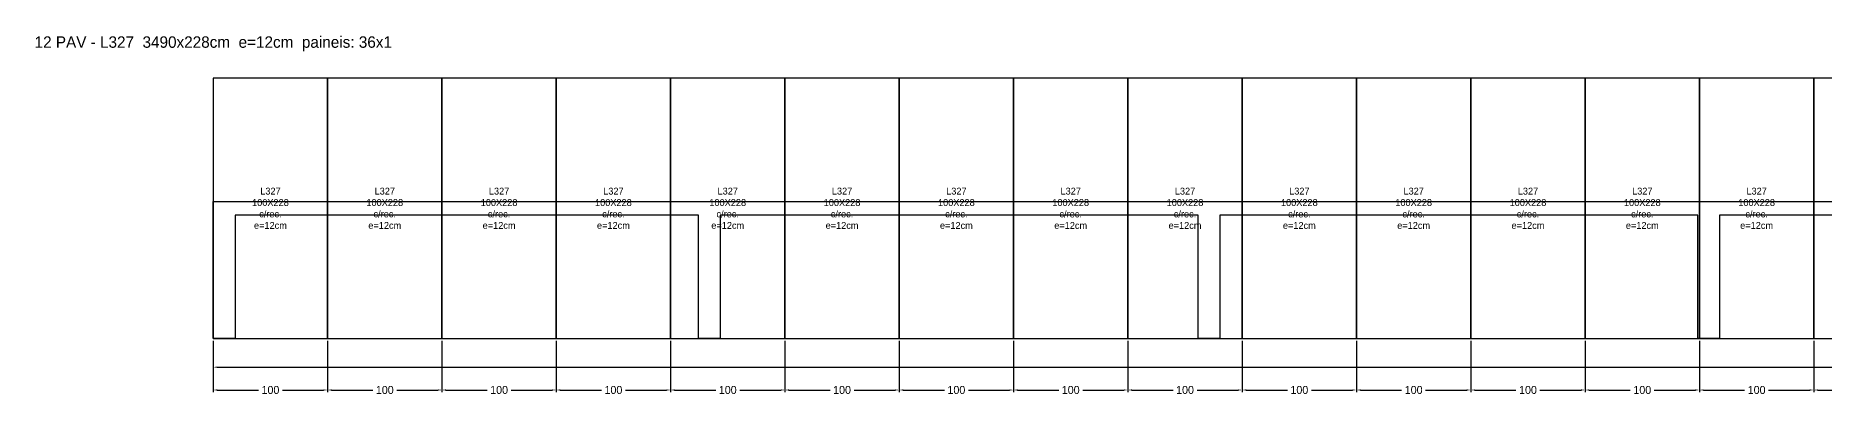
# Model space of a CAD drawing. Header units: metres. Extents: x -155 to 3515, y -73 to 303.
# Drawn here: x -155 to 1409, y -50 to 265 of the extents above; entities that cross this region are included whole.
import ezdxf

# ---------------------------------------------------------------- set-up
doc = ezdxf.new("R2010")
doc.units = ezdxf.units.M
for name, color, linetype in [('AUX00', 2, 'Continuous'), ('Contorno', 7, 'Continuous'), ('COTA', 3, 'Continuous'), ('NOMENCLATURA', 2, 'Continuous'), ('Paineis', 3, 'Continuous')]:
    doc.layers.add(name, color=color, linetype=linetype)
doc.dimstyles.new('COTA_LJ', dxfattribs={"dimtxt": 7, "dimasz": 3.5, "dimexe": 2, "dimexo": 2, "dimgap": 1.5, "dimtad": 1, "dimdec": 1, "dimcen": 2.5, "dimclrd": 3, "dimclre": 3, "dimclrt": 3, "dimazin": 3, "dimtfac": 1, "dimtmove": 0, "dimatfit": 3})

# ---------------------------------------------------------------- blocks, each defined once
blk = doc.blocks.new('_CLOSEDFILLED')
at = {"color": 0, "linetype": 'BYBLOCK'}
blk.add_solid([(-1, 0.16), (0, 0), (-1, -0.16)], dxfattribs=at)
blk = doc.blocks.new('*D1')
at = {"color": 3}
for p, q in [((0, -2), (0, -27)), ((3490, -2), (3490, -27)), ((3.5, -25), (1731, -25)), ((1759, -25), (3486.5, -25))]:
    blk.add_line(p, q, dxfattribs=at)
at = {"layer": 'Defpoints'}
for p in [(0, 0), (3490, 0), (0, -25)]:
    blk.add_point(p, dxfattribs=at)
at = {"layer": 'COTA', "color": 3, "xscale": 3.5, "yscale": 3.5, "rotation": 180}
blk.add_blockref('_CLOSEDFILLED', (0, -25), dxfattribs=at)
at = {"layer": 'COTA', "color": 3, "xscale": 3.5, "yscale": 3.5}
blk.add_blockref('_CLOSEDFILLED', (3490, -25), dxfattribs=at)
at = {"layer": 'COTA', "color": 3, "insert": (1745, -25), "char_height": 7, "attachment_point": 5}
blk.add_mtext('3490', dxfattribs=at)
blk = doc.blocks.new('*D3')
at = {"color": 3}
for p, q in [((0, -2), (0, -47)), ((100, -2), (100, -47)), ((3.5, -45), (39.5, -45)), ((60.5, -45), (96.5, -45))]:
    blk.add_line(p, q, dxfattribs=at)
at = {"layer": 'Defpoints'}
for p in [(0, 0), (100, 0), (0, -45)]:
    blk.add_point(p, dxfattribs=at)
at = {"layer": 'COTA', "color": 3, "xscale": 3.5, "yscale": 3.5, "rotation": 180}
blk.add_blockref('_CLOSEDFILLED', (0, -45), dxfattribs=at)
at = {"layer": 'COTA', "color": 3, "xscale": 3.5, "yscale": 3.5}
blk.add_blockref('_CLOSEDFILLED', (100, -45), dxfattribs=at)
at = {"layer": 'COTA', "color": 3, "insert": (50, -45), "char_height": 7, "attachment_point": 5}
blk.add_mtext('100', dxfattribs=at)
blk = doc.blocks.new('*D4')
at = {"color": 3}
for p, q in [((100, -2), (100, -47)), ((200, -2), (200, -47)), ((103.5, -45), (139.5, -45)), ((160.5, -45), (196.5, -45))]:
    blk.add_line(p, q, dxfattribs=at)
at = {"layer": 'Defpoints'}
for p in [(100, 0), (200, 0), (100, -45)]:
    blk.add_point(p, dxfattribs=at)
at = {"layer": 'COTA', "color": 3, "xscale": 3.5, "yscale": 3.5, "rotation": 180}
blk.add_blockref('_CLOSEDFILLED', (100, -45), dxfattribs=at)
at = {"layer": 'COTA', "color": 3, "xscale": 3.5, "yscale": 3.5}
blk.add_blockref('_CLOSEDFILLED', (200, -45), dxfattribs=at)
at = {"layer": 'COTA', "color": 3, "insert": (150, -45), "char_height": 7, "attachment_point": 5}
blk.add_mtext('100', dxfattribs=at)
blk = doc.blocks.new('*D5')
at = {"color": 3}
for p, q in [((200, -2), (200, -47)), ((300, -2), (300, -47)), ((203.5, -45), (239.5, -45)), ((260.5, -45), (296.5, -45))]:
    blk.add_line(p, q, dxfattribs=at)
at = {"layer": 'Defpoints'}
for p in [(200, 0), (300, 0), (200, -45)]:
    blk.add_point(p, dxfattribs=at)
at = {"layer": 'COTA', "color": 3, "xscale": 3.5, "yscale": 3.5, "rotation": 180}
blk.add_blockref('_CLOSEDFILLED', (200, -45), dxfattribs=at)
at = {"layer": 'COTA', "color": 3, "xscale": 3.5, "yscale": 3.5}
blk.add_blockref('_CLOSEDFILLED', (300, -45), dxfattribs=at)
at = {"layer": 'COTA', "color": 3, "insert": (250, -45), "char_height": 7, "attachment_point": 5}
blk.add_mtext('100', dxfattribs=at)
blk = doc.blocks.new('*D6')
at = {"color": 3}
for p, q in [((300, -2), (300, -47)), ((400, -2), (400, -47)), ((303.5, -45), (339.5, -45)), ((360.5, -45), (396.5, -45))]:
    blk.add_line(p, q, dxfattribs=at)
at = {"layer": 'Defpoints'}
for p in [(300, 0), (400, 0), (300, -45)]:
    blk.add_point(p, dxfattribs=at)
at = {"layer": 'COTA', "color": 3, "xscale": 3.5, "yscale": 3.5, "rotation": 180}
blk.add_blockref('_CLOSEDFILLED', (300, -45), dxfattribs=at)
at = {"layer": 'COTA', "color": 3, "xscale": 3.5, "yscale": 3.5}
blk.add_blockref('_CLOSEDFILLED', (400, -45), dxfattribs=at)
at = {"layer": 'COTA', "color": 3, "insert": (350, -45), "char_height": 7, "attachment_point": 5}
blk.add_mtext('100', dxfattribs=at)
blk = doc.blocks.new('*D7')
at = {"color": 3}
for p, q in [((400, -2), (400, -47)), ((500, -2), (500, -47)), ((403.5, -45), (439.5, -45)), ((460.5, -45), (496.5, -45))]:
    blk.add_line(p, q, dxfattribs=at)
at = {"layer": 'Defpoints'}
for p in [(400, 0), (500, 0), (400, -45)]:
    blk.add_point(p, dxfattribs=at)
at = {"layer": 'COTA', "color": 3, "xscale": 3.5, "yscale": 3.5, "rotation": 180}
blk.add_blockref('_CLOSEDFILLED', (400, -45), dxfattribs=at)
at = {"layer": 'COTA', "color": 3, "xscale": 3.5, "yscale": 3.5}
blk.add_blockref('_CLOSEDFILLED', (500, -45), dxfattribs=at)
at = {"layer": 'COTA', "color": 3, "insert": (450, -45), "char_height": 7, "attachment_point": 5}
blk.add_mtext('100', dxfattribs=at)
blk = doc.blocks.new('*D8')
at = {"color": 3}
for p, q in [((500, -2), (500, -47)), ((600, -2), (600, -47)), ((503.5, -45), (539.5, -45)), ((560.5, -45), (596.5, -45))]:
    blk.add_line(p, q, dxfattribs=at)
at = {"layer": 'Defpoints'}
for p in [(500, 0), (600, 0), (500, -45)]:
    blk.add_point(p, dxfattribs=at)
at = {"layer": 'COTA', "color": 3, "xscale": 3.5, "yscale": 3.5, "rotation": 180}
blk.add_blockref('_CLOSEDFILLED', (500, -45), dxfattribs=at)
at = {"layer": 'COTA', "color": 3, "xscale": 3.5, "yscale": 3.5}
blk.add_blockref('_CLOSEDFILLED', (600, -45), dxfattribs=at)
at = {"layer": 'COTA', "color": 3, "insert": (550, -45), "char_height": 7, "attachment_point": 5}
blk.add_mtext('100', dxfattribs=at)
blk = doc.blocks.new('*D9')
at = {"color": 3}
for p, q in [((600, -2), (600, -47)), ((700, -2), (700, -47)), ((603.5, -45), (639.5, -45)), ((660.5, -45), (696.5, -45))]:
    blk.add_line(p, q, dxfattribs=at)
at = {"layer": 'Defpoints'}
for p in [(600, 0), (700, 0), (600, -45)]:
    blk.add_point(p, dxfattribs=at)
at = {"layer": 'COTA', "color": 3, "xscale": 3.5, "yscale": 3.5, "rotation": 180}
blk.add_blockref('_CLOSEDFILLED', (600, -45), dxfattribs=at)
at = {"layer": 'COTA', "color": 3, "xscale": 3.5, "yscale": 3.5}
blk.add_blockref('_CLOSEDFILLED', (700, -45), dxfattribs=at)
at = {"layer": 'COTA', "color": 3, "insert": (650, -45), "char_height": 7, "attachment_point": 5}
blk.add_mtext('100', dxfattribs=at)
blk = doc.blocks.new('*D10')
at = {"color": 3}
for p, q in [((700, -2), (700, -47)), ((800, -2), (800, -47)), ((703.5, -45), (739.5, -45)), ((760.5, -45), (796.5, -45))]:
    blk.add_line(p, q, dxfattribs=at)
at = {"layer": 'Defpoints'}
for p in [(700, 0), (800, 0), (700, -45)]:
    blk.add_point(p, dxfattribs=at)
at = {"layer": 'COTA', "color": 3, "xscale": 3.5, "yscale": 3.5, "rotation": 180}
blk.add_blockref('_CLOSEDFILLED', (700, -45), dxfattribs=at)
at = {"layer": 'COTA', "color": 3, "xscale": 3.5, "yscale": 3.5}
blk.add_blockref('_CLOSEDFILLED', (800, -45), dxfattribs=at)
at = {"layer": 'COTA', "color": 3, "insert": (750, -45), "char_height": 7, "attachment_point": 5}
blk.add_mtext('100', dxfattribs=at)
blk = doc.blocks.new('*D11')
at = {"color": 3}
for p, q in [((800, -2), (800, -47)), ((900, -2), (900, -47)), ((803.5, -45), (839.5, -45)), ((860.5, -45), (896.5, -45))]:
    blk.add_line(p, q, dxfattribs=at)
at = {"layer": 'Defpoints'}
for p in [(800, 0), (900, 0), (800, -45)]:
    blk.add_point(p, dxfattribs=at)
at = {"layer": 'COTA', "color": 3, "xscale": 3.5, "yscale": 3.5, "rotation": 180}
blk.add_blockref('_CLOSEDFILLED', (800, -45), dxfattribs=at)
at = {"layer": 'COTA', "color": 3, "xscale": 3.5, "yscale": 3.5}
blk.add_blockref('_CLOSEDFILLED', (900, -45), dxfattribs=at)
at = {"layer": 'COTA', "color": 3, "insert": (850, -45), "char_height": 7, "attachment_point": 5}
blk.add_mtext('100', dxfattribs=at)
blk = doc.blocks.new('*D12')
at = {"color": 3}
for p, q in [((900, -2), (900, -47)), ((1000, -2), (1000, -47)), ((903.5, -45), (939.5, -45)), ((960.5, -45), (996.5, -45))]:
    blk.add_line(p, q, dxfattribs=at)
at = {"layer": 'Defpoints'}
for p in [(900, 0), (1000, 0), (900, -45)]:
    blk.add_point(p, dxfattribs=at)
at = {"layer": 'COTA', "color": 3, "xscale": 3.5, "yscale": 3.5, "rotation": 180}
blk.add_blockref('_CLOSEDFILLED', (900, -45), dxfattribs=at)
at = {"layer": 'COTA', "color": 3, "xscale": 3.5, "yscale": 3.5}
blk.add_blockref('_CLOSEDFILLED', (1000, -45), dxfattribs=at)
at = {"layer": 'COTA', "color": 3, "insert": (950, -45), "char_height": 7, "attachment_point": 5}
blk.add_mtext('100', dxfattribs=at)
blk = doc.blocks.new('*D13')
at = {"color": 3}
for p, q in [((1000, -2), (1000, -47)), ((1100, -2), (1100, -47)), ((1003.5, -45), (1039.5, -45)), ((1060.5, -45), (1096.5, -45))]:
    blk.add_line(p, q, dxfattribs=at)
at = {"layer": 'Defpoints'}
for p in [(1000, 0), (1100, 0), (1000, -45)]:
    blk.add_point(p, dxfattribs=at)
at = {"layer": 'COTA', "color": 3, "xscale": 3.5, "yscale": 3.5, "rotation": 180}
blk.add_blockref('_CLOSEDFILLED', (1000, -45), dxfattribs=at)
at = {"layer": 'COTA', "color": 3, "xscale": 3.5, "yscale": 3.5}
blk.add_blockref('_CLOSEDFILLED', (1100, -45), dxfattribs=at)
at = {"layer": 'COTA', "color": 3, "insert": (1050, -45), "char_height": 7, "attachment_point": 5}
blk.add_mtext('100', dxfattribs=at)
blk = doc.blocks.new('*D14')
at = {"color": 3}
for p, q in [((1100, -2), (1100, -47)), ((1200, -2), (1200, -47)), ((1103.5, -45), (1139.5, -45)), ((1160.5, -45), (1196.5, -45))]:
    blk.add_line(p, q, dxfattribs=at)
at = {"layer": 'Defpoints'}
for p in [(1100, 0), (1200, 0), (1100, -45)]:
    blk.add_point(p, dxfattribs=at)
at = {"layer": 'COTA', "color": 3, "xscale": 3.5, "yscale": 3.5, "rotation": 180}
blk.add_blockref('_CLOSEDFILLED', (1100, -45), dxfattribs=at)
at = {"layer": 'COTA', "color": 3, "xscale": 3.5, "yscale": 3.5}
blk.add_blockref('_CLOSEDFILLED', (1200, -45), dxfattribs=at)
at = {"layer": 'COTA', "color": 3, "insert": (1150, -45), "char_height": 7, "attachment_point": 5}
blk.add_mtext('100', dxfattribs=at)
blk = doc.blocks.new('*D15')
at = {"color": 3}
for p, q in [((1200, -2), (1200, -47)), ((1300, -2), (1300, -47)), ((1203.5, -45), (1239.5, -45)), ((1260.5, -45), (1296.5, -45))]:
    blk.add_line(p, q, dxfattribs=at)
at = {"layer": 'Defpoints'}
for p in [(1200, 0), (1300, 0), (1200, -45)]:
    blk.add_point(p, dxfattribs=at)
at = {"layer": 'COTA', "color": 3, "xscale": 3.5, "yscale": 3.5, "rotation": 180}
blk.add_blockref('_CLOSEDFILLED', (1200, -45), dxfattribs=at)
at = {"layer": 'COTA', "color": 3, "xscale": 3.5, "yscale": 3.5}
blk.add_blockref('_CLOSEDFILLED', (1300, -45), dxfattribs=at)
at = {"layer": 'COTA', "color": 3, "insert": (1250, -45), "char_height": 7, "attachment_point": 5}
blk.add_mtext('100', dxfattribs=at)
blk = doc.blocks.new('*D16')
at = {"color": 3}
for p, q in [((1300, -2), (1300, -47)), ((1400, -2), (1400, -47)), ((1303.5, -45), (1339.5, -45)), ((1360.5, -45), (1396.5, -45))]:
    blk.add_line(p, q, dxfattribs=at)
at = {"layer": 'Defpoints'}
for p in [(1300, 0), (1400, 0), (1300, -45)]:
    blk.add_point(p, dxfattribs=at)
at = {"layer": 'COTA', "color": 3, "xscale": 3.5, "yscale": 3.5, "rotation": 180}
blk.add_blockref('_CLOSEDFILLED', (1300, -45), dxfattribs=at)
at = {"layer": 'COTA', "color": 3, "xscale": 3.5, "yscale": 3.5}
blk.add_blockref('_CLOSEDFILLED', (1400, -45), dxfattribs=at)
at = {"layer": 'COTA', "color": 3, "insert": (1350, -45), "char_height": 7, "attachment_point": 5}
blk.add_mtext('100', dxfattribs=at)
blk = doc.blocks.new('*D17')
at = {"color": 3}
for p, q in [((1400, -2), (1400, -47)), ((1500, -2), (1500, -47)), ((1403.5, -45), (1439.5, -45)), ((1460.5, -45), (1496.5, -45))]:
    blk.add_line(p, q, dxfattribs=at)
at = {"layer": 'Defpoints'}
for p in [(1400, 0), (1500, 0), (1400, -45)]:
    blk.add_point(p, dxfattribs=at)
at = {"layer": 'COTA', "color": 3, "xscale": 3.5, "yscale": 3.5, "rotation": 180}
blk.add_blockref('_CLOSEDFILLED', (1400, -45), dxfattribs=at)
at = {"layer": 'COTA', "color": 3, "xscale": 3.5, "yscale": 3.5}
blk.add_blockref('_CLOSEDFILLED', (1500, -45), dxfattribs=at)
at = {"layer": 'COTA', "color": 3, "insert": (1450, -45), "char_height": 7, "attachment_point": 5}
blk.add_mtext('100', dxfattribs=at)

msp = doc.modelspace()

# ---------------------------------------------------------------- linework, layer by layer
at = {"layer": 'Contorno'}
msp.add_lwpolyline([(1735.5, 108), (1317.5, 108), (1317.5, 0), (1298.5, 0), (1298.5, 108), (880.5, 108), (880.5, 0), (861.5, 0), (861.5, 108), (443.5, 108), (443.5, 0), (424.5, 0), (424.5, 108), (19, 108), (19, 0), (0, 0), (0, 0), (0, 120), (3354.5, 120)], dxfattribs=at)
at = {"layer": 'Paineis'}
for points in [[(0, 0), (100, 0), (100, 228), (0, 228)], [(100, 0), (200, 0), (200, 228), (100, 228)], [(200, 0), (300, 0), (300, 228), (200, 228)], [(300, 0), (400, 0), (400, 228), (300, 228)], [(400, 0), (500, 0), (500, 228), (400, 228)], [(500, 0), (600, 0), (600, 228), (500, 228)], [(600, 0), (700, 0), (700, 228), (600, 228)], [(700, 0), (800, 0), (800, 228), (700, 228)], [(800, 0), (900, 0), (900, 228), (800, 228)], [(900, 0), (1000, 0), (1000, 228), (900, 228)], [(1000, 0), (1100, 0), (1100, 228), (1000, 228)], [(1100, 0), (1200, 0), (1200, 228), (1100, 228)], [(1200, 0), (1300, 0), (1300, 228), (1200, 228)], [(1300, 0), (1400, 0), (1400, 228), (1300, 228)], [(1400, 0), (1500, 0), (1500, 228), (1400, 228)]]:
    msp.add_lwpolyline(points, close=True, dxfattribs=at)

# ---------------------------------------------------------------- texts
at = {"layer": 'AUX00', "char_height": 6, "width": 100, "attachment_point": 5}
for insert in [(50, 114), (150, 114), (250, 114), (350, 114), (450, 114), (550, 114), (650, 114), (750, 114), (850, 114), (950, 114), (1050, 114), (1150, 114), (1250, 114), (1350, 114)]:
    msp.add_mtext('\\pxqc;L327^J100X228^Jc/rec.^Je=12cm', dxfattribs=dict(at, insert=insert))
at = {"layer": 'NOMENCLATURA', "insert": (0, 258), "char_height": 10, "width": 3510, "attachment_point": 5}
msp.add_mtext('12 PAV - L327  3490x228cm  e=12cm  paineis: 36x1', dxfattribs=at)

# ---------------------------------------------------------------- dimensions: what is measured, and where the dimension line sits
at = {"layer": 'COTA'}
for base, p1, p2, picture, middle in [((0, -25), (0, 0), (3490, 0), '*D1', (1745, -25)), ((0, -45), (0, 0), (100, 0), '*D3', (50, -45)), ((100, -45), (100, 0), (200, 0), '*D4', (150, -45)), ((200, -45), (200, 0), (300, 0), '*D5', (250, -45)), ((300, -45), (300, 0), (400, 0), '*D6', (350, -45)), ((400, -45), (400, 0), (500, 0), '*D7', (450, -45)), ((500, -45), (500, 0), (600, 0), '*D8', (550, -45)), ((600, -45), (600, 0), (700, 0), '*D9', (650, -45)), ((700, -45), (700, 0), (800, 0), '*D10', (750, -45)), ((800, -45), (800, 0), (900, 0), '*D11', (850, -45)), ((900, -45), (900, 0), (1000, 0), '*D12', (950, -45)), ((1000, -45), (1000, 0), (1100, 0), '*D13', (1050, -45)), ((1100, -45), (1100, 0), (1200, 0), '*D14', (1150, -45)), ((1200, -45), (1200, 0), (1300, 0), '*D15', (1250, -45)), ((1300, -45), (1300, 0), (1400, 0), '*D16', (1350, -45)), ((1400, -45), (1400, 0), (1500, 0), '*D17', (1450, -45))]:
    dim = msp.add_linear_dim(base=base, p1=p1, p2=p2, dimstyle='COTA_LJ', dxfattribs=at)
    dim.commit()
    dim.dimension.update_dxf_attribs({"geometry": picture, "text_midpoint": middle})

doc.saveas('drawing.dxf')
